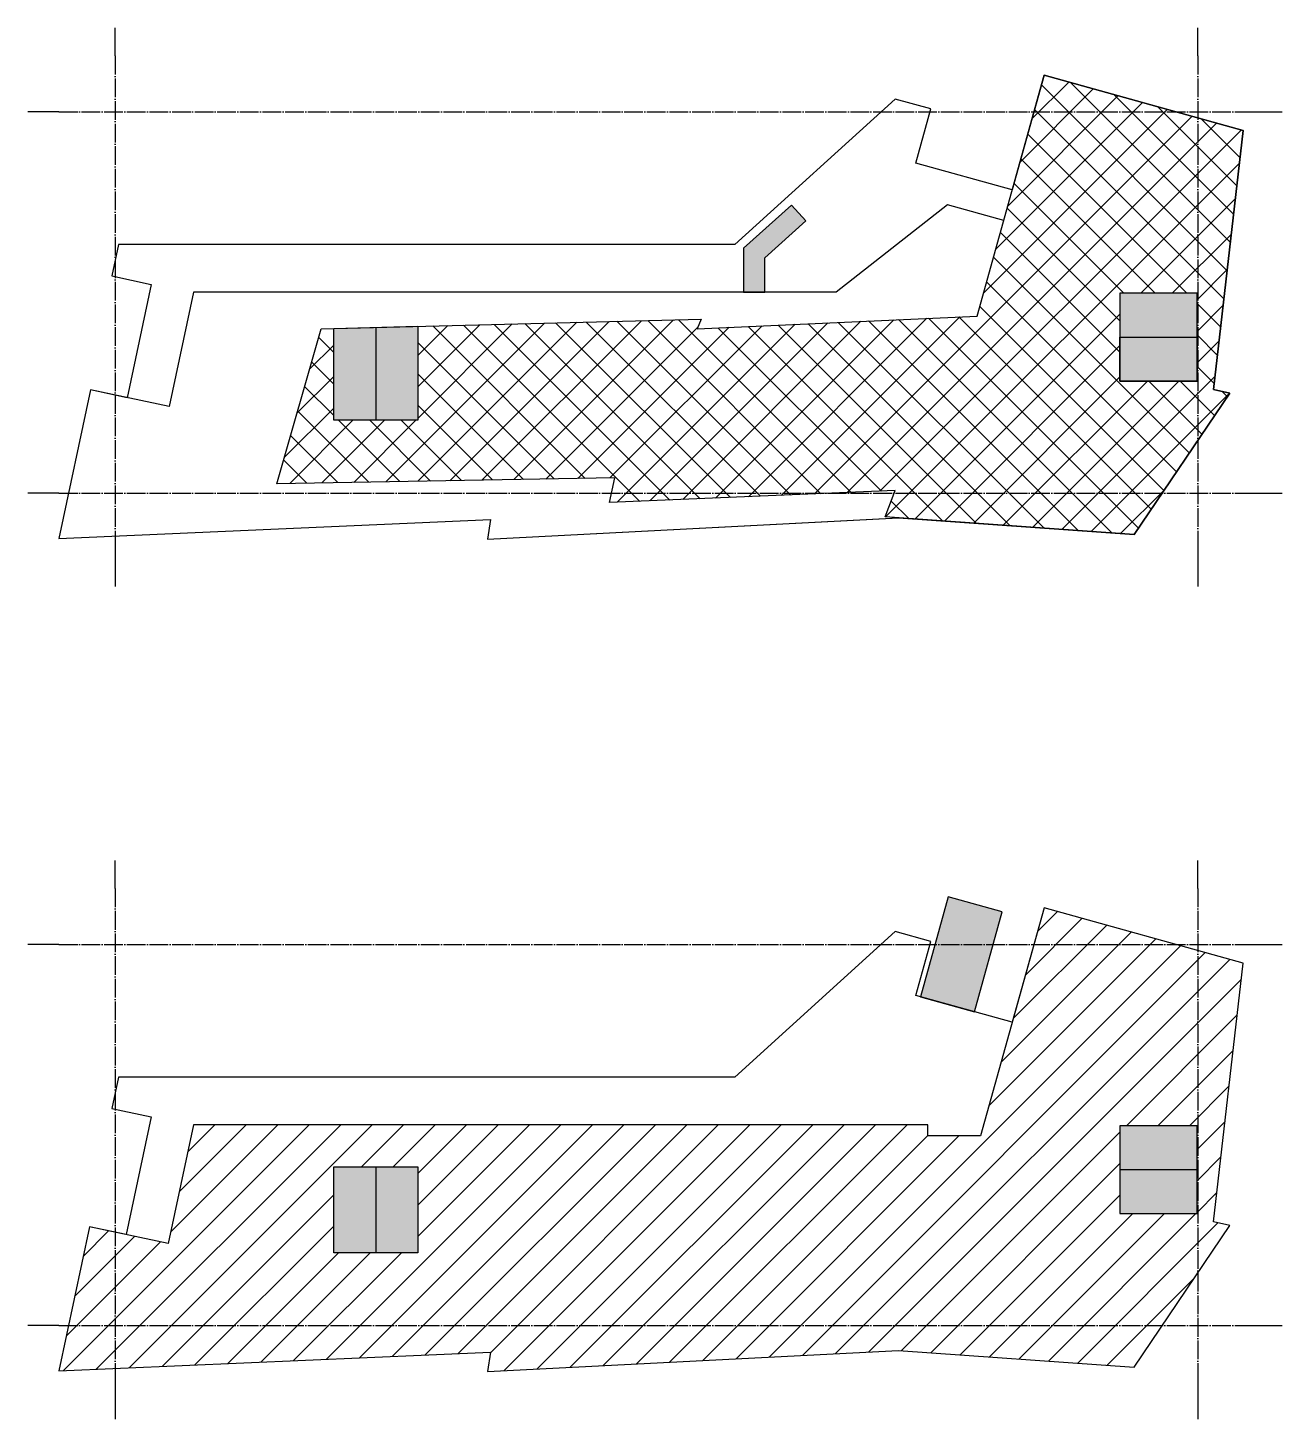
# Model space of a CAD drawing. Extents: x -288892 to 250096, y -100054 to 404668.
# Drawn here: x -229336 to -95090, y 79092 to 228000 of the extents above; entities that cross this region are included whole.
import ezdxf

# ---------------------------------------------------------------- set-up
doc = ezdxf.new("R2010")
doc.units = 0
doc.header["$LTSCALE"] = 1000
doc.header["$MEASUREMENT"] = 0
doc.linetypes.add('X-104 14#平面$0$DOTE', pattern=[2.42, 2, -0.2, 0.02, -0.2])
doc.layers.get('0').update_dxf_attribs({"linetype": 'CONTINUOUS'})
for name, color, linetype in [('X-104 14#平面$0$01-标注_轴线坐标', 132, 'CONTINUOUS'), ('X-104 14#平面$0$05-填充_天正', 26, 'CONTINUOUS'), ('X-104 14#平面$0$A-C_玻璃幕墙', 140, 'CONTINUOUS'), ('X-104 14#平面$0$A_AXIS-轴线', 36, 'X-104 14#平面$0$DOTE')]:
    doc.layers.add(name, color=color, linetype=linetype)

# ---------------------------------------------------------------- blocks, each defined once
blk = doc.blocks.new('X-104 14#平面$0$A$C18484155')
blk.add_lwpolyline([(5526, 3428), (3987, 5137), (-1150, 512), (-1150, -4200), (1150, -4200), (1150, -512)], close=True)
blk = doc.blocks.new('X-104 14#平面')
at = {"layer": 'X-104 14#平面$0$05-填充_天正'}
h = blk.add_hatch(dxfattribs=at)
h.set_pattern_fill('ANSI37', color=256, scale=1500)
h.set_pattern_definition([(45, (0, 0), (-1683.798, 1683.798), []), (135, (0, 0), (-1683.798, -1683.798), [])])
h.paths.add_polyline_path([(-100703, 188914), (-102437, 189300), (-99258, 216995), (-120573, 222925), (-127734, 197155), (-157692, 195791), (-157262, 196820), (-187600, 196055), (-187600, 186000), (-196600, 186000), (-196600, 195828), (-197935, 195795), (-202691, 179208), (-166509, 179840), (-167073, 177185), (-136500, 178466), (-137582, 175654), (-110938, 173768)])
h.paths.add_polyline_path([(-112450, 190200), (-112450, 199600), (-104200, 199600), (-104200, 190200)], flags=16)
for points in [[(-146074, 207328), (-147613, 209037), (-152750, 204412), (-152750, 199700), (-150450, 199700), (-150450, 203388)], [(-112450, 199600), (-112450, 190200), (-104200, 190200), (-104200, 199600)], [(-187600, 186000), (-196600, 186000), (-196600, 195828), (-187600, 196055)], [(-128031, 122690), (-125055, 133384), (-130836, 134992), (-133807, 124297)], [(-112450, 110500), (-112450, 101100), (-104200, 101100), (-104200, 110500)], [(-187600, 96900), (-196600, 96900), (-196600, 106100), (-187600, 106100)]]:
    blk.add_hatch(color=256, dxfattribs=at).paths.add_polyline_path(points)
h = blk.add_hatch(dxfattribs=at)
h.set_pattern_fill('ANSI31', color=256, scale=1500)
h.set_pattern_definition([(45, (0, 0), (-1683.798, 1683.798), [])])
h.paths.add_polyline_path([(-136154, 86453), (-110938, 84668), (-100703, 99814), (-102437, 100200), (-99258, 127895), (-120573, 133825), (-123984, 121564), (-127369, 109400), (-133013, 109400), (-133013, 110600), (-211608, 110600), (-214311, 97881), (-222734, 99671), (-226010, 84258), (-179822, 86275), (-180155, 84184)])
h.paths.add_polyline_path([(-112450, 101100), (-112450, 110500), (-104200, 110500), (-104200, 101100)], flags=16)
h.paths.add_polyline_path([(-187600, 96900), (-196600, 96900), (-196600, 106100), (-187600, 106100)], flags=16)
at = {"layer": 'X-104 14#平面$0$01-标注_轴线坐标'}
for p, q in [((-220000, 225000), (-220000, 228000)), ((-104100, 225000), (-104100, 228000)), ((-226000, 219000), (-229336, 219000)), ((-99740, 219000), (-95090, 219000)), ((-226000, 178200), (-229336, 178200)), ((-99740, 178200), (-95090, 178200)), ((-220000, 172200), (-220000, 168192)), ((-104100, 172200), (-104100, 168192)), ((-220000, 135900), (-220000, 138900)), ((-104100, 135900), (-104100, 138900)), ((-226000, 129900), (-229336, 129900)), ((-99740, 129900), (-95090, 129900)), ((-226000, 89100), (-229336, 89100)), ((-99740, 89100), (-95090, 89100)), ((-220000, 83100), (-220000, 79092)), ((-104100, 83100), (-104100, 79092))]:
    blk.add_line(p, q, dxfattribs=at)
at = {"layer": 'X-104 14#平面$0$A-C_玻璃幕墙'}
for p, q in [((-192100, 195942), (-192100, 186000)), ((-192100, 106100), (-192100, 96900)), ((-112450, 105800), (-104200, 105800)), ((-112450, 105800), (-104200, 105800))]:
    blk.add_line(p, q, dxfattribs=at)
for points in [[(-123984, 210664), (-134293, 213532), (-132683, 219319), (-136497, 220380), (-153659, 204800), (-219633, 204800), (-220347, 201441), (-216141, 200547), (-218719, 188418), (-222632, 189250), (-226010, 173358), (-179822, 175375), (-180155, 173284), (-136154, 175553), (-110938, 173768), (-100703, 188914), (-102437, 189300), (-99258, 216995), (-120573, 222925)], [(-112450, 199600), (-112450, 190200), (-104200, 190200), (-104200, 199600)], [(-112450, 194900), (-104200, 194900), (-104200, 199600), (-112450, 199600)], [(-187600, 186000), (-196600, 186000), (-196600, 195828), (-187600, 196055)], [(-112450, 194900), (-104200, 194900), (-104200, 190200), (-112450, 190200)], [(-128031, 122690), (-125055, 133384), (-130836, 134992), (-133807, 124297)], [(-110938, 84668), (-100703, 99814), (-102437, 100200), (-99258, 127895), (-120573, 133825), (-127369, 109400), (-133013, 109400), (-133013, 110600), (-211608, 110600), (-214311, 97881), (-222734, 99671), (-226010, 84258), (-179822, 86275), (-180155, 84184), (-136154, 86453)], [(-123984, 121564), (-134293, 124432), (-132683, 130219), (-136497, 131280), (-153659, 115700), (-219633, 115700), (-220347, 112341), (-216141, 111447), (-218821, 98840), (-222734, 99671), (-226010, 84258), (-179822, 86275), (-180155, 84184), (-136154, 86453), (-110938, 84668), (-100703, 99814), (-102437, 100200), (-99258, 127895), (-120573, 133825)], [(-112450, 110500), (-112450, 101100), (-104200, 101100), (-104200, 110500)], [(-187600, 96900), (-196600, 96900), (-196600, 106100), (-187600, 106100)]]:
    blk.add_lwpolyline(points, close=True, dxfattribs=at)
for points in [[(-137582, 175654), (-136500, 178466), (-167073, 177185), (-166509, 179840), (-202691, 179208), (-197935, 195795), (-157262, 196820), (-157692, 195791), (-127734, 197155), (-120573, 222925), (-99258, 216995), (-102437, 189300), (-100703, 188914), (-110938, 173768), (-137582, 175654)], [(-124896, 207370), (-130904, 209041), (-142834, 199700), (-211608, 199700), (-214210, 187460), (-222632, 189250), (-226010, 173358), (-179822, 175375), (-180155, 173284), (-136172, 175554)]]:
    blk.add_lwpolyline(points, dxfattribs=at)
at = {"layer": 'X-104 14#平面$0$A_AXIS-轴线'}
for p, q in [((-220000, 225000), (-220000, 172200)), ((-104100, 225000), (-104100, 172200)), ((-226000, 219000), (-99740, 219000)), ((-226000, 178200), (-99740, 178200)), ((-220000, 135900), (-220000, 83100)), ((-104100, 135900), (-104100, 83100)), ((-226000, 129900), (-99740, 129900)), ((-226000, 89100), (-99740, 89100))]:
    blk.add_line(p, q, dxfattribs=at)
at = {"layer": 'X-104 14#平面$0$A-C_玻璃幕墙'}
blk.add_blockref('X-104 14#平面$0$A$C18484155', (-151600, 203900), dxfattribs=at)

msp = doc.modelspace()

# ---------------------------------------------------------------- block references
msp.add_blockref('X-104 14#平面', (0, 0))

doc.saveas('drawing.dxf')
